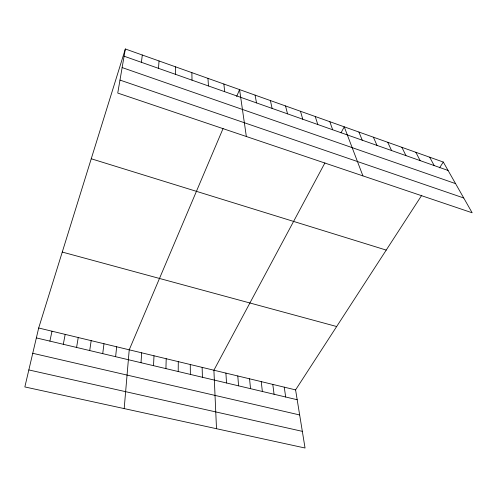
<?xml version="1.0" encoding="UTF-8"?>
<svg xmlns="http://www.w3.org/2000/svg" width="497" height="497" viewBox="0 0 497 497"><rect width="100%" height="100%" fill="white"/><g stroke="black" fill="none" stroke-linecap="round" stroke-linejoin="round"><path stroke-width="0.75" d="M178.206 371.526L178.293 361.636M175.373 74.289L175.553 66.84M165.923 368.619L166.203 358.722M153.53 365.68L153.995 355.784M141.011 362.717L141.67 352.814M158.506 68.344L159.034 60.963M124.182 408.59L129.226 349.813L223.078 128.499M115.615 356.697L116.665 346.788M141.415 62.318L142.297 55.018M102.73 353.64L103.979 343.731M89.715 350.553L91.175 340.65M76.575 347.44L78.24 337.531M125.343 48.986L117.739 93.069L472.15 212.778L443.293 162.047L125.343 48.986L38.679 328.001L24.85 386.939L305.046 448.014L295.585 389.89L421.773 195.253M63.299 344.291L65.182 334.388M49.893 341.116L51.992 331.207M236.671 96.461L239.573 89.603L246.338 136.507M324.92 162.904L213.903 370.215L216.506 428.712M341.041 132.798L344.241 126.828L362.916 175.882M439.528 167.856L443.293 162.047M28.838 369.936L302.338 431.353M32.746 353.286L299.666 414.958M36.356 337.904L297.187 399.731M38.679 328.001L295.585 389.89M62.262 252.066L336.662 326.529M91.243 158.773L386.219 250.09M119.982 80.079L463.738 197.986M122.138 67.573L455.569 183.623M124.101 56.211L448.083 170.465M429.65 157.195L434.21 165.576M415.84 152.287L420.176 160.624M401.868 147.317L405.962 155.611M387.722 142.285L391.574 150.541M373.402 137.197L377.012 145.404M358.915 132.04L362.263 140.204M329.828 121.703L332.655 129.76M315.241 116.515L317.8 124.523M300.48 111.26L302.76 119.218M285.533 105.948L287.533 113.844M270.399 100.568L272.114 108.408M255.085 95.12L256.502 102.904M284.241 387.157L285.688 397.004M272.791 384.398L274.077 394.258M261.236 381.615L262.36 391.474M223.874 84.024L224.675 91.678M249.569 378.807L250.525 388.673M237.79 375.968L238.579 385.84M207.97 78.364L208.454 85.956M225.905 373.104L226.52 382.982M202.142 367.382L202.409 377.266M191.867 72.643L192.022 80.16M190.276 364.525L190.363 374.409"/></g></svg>
